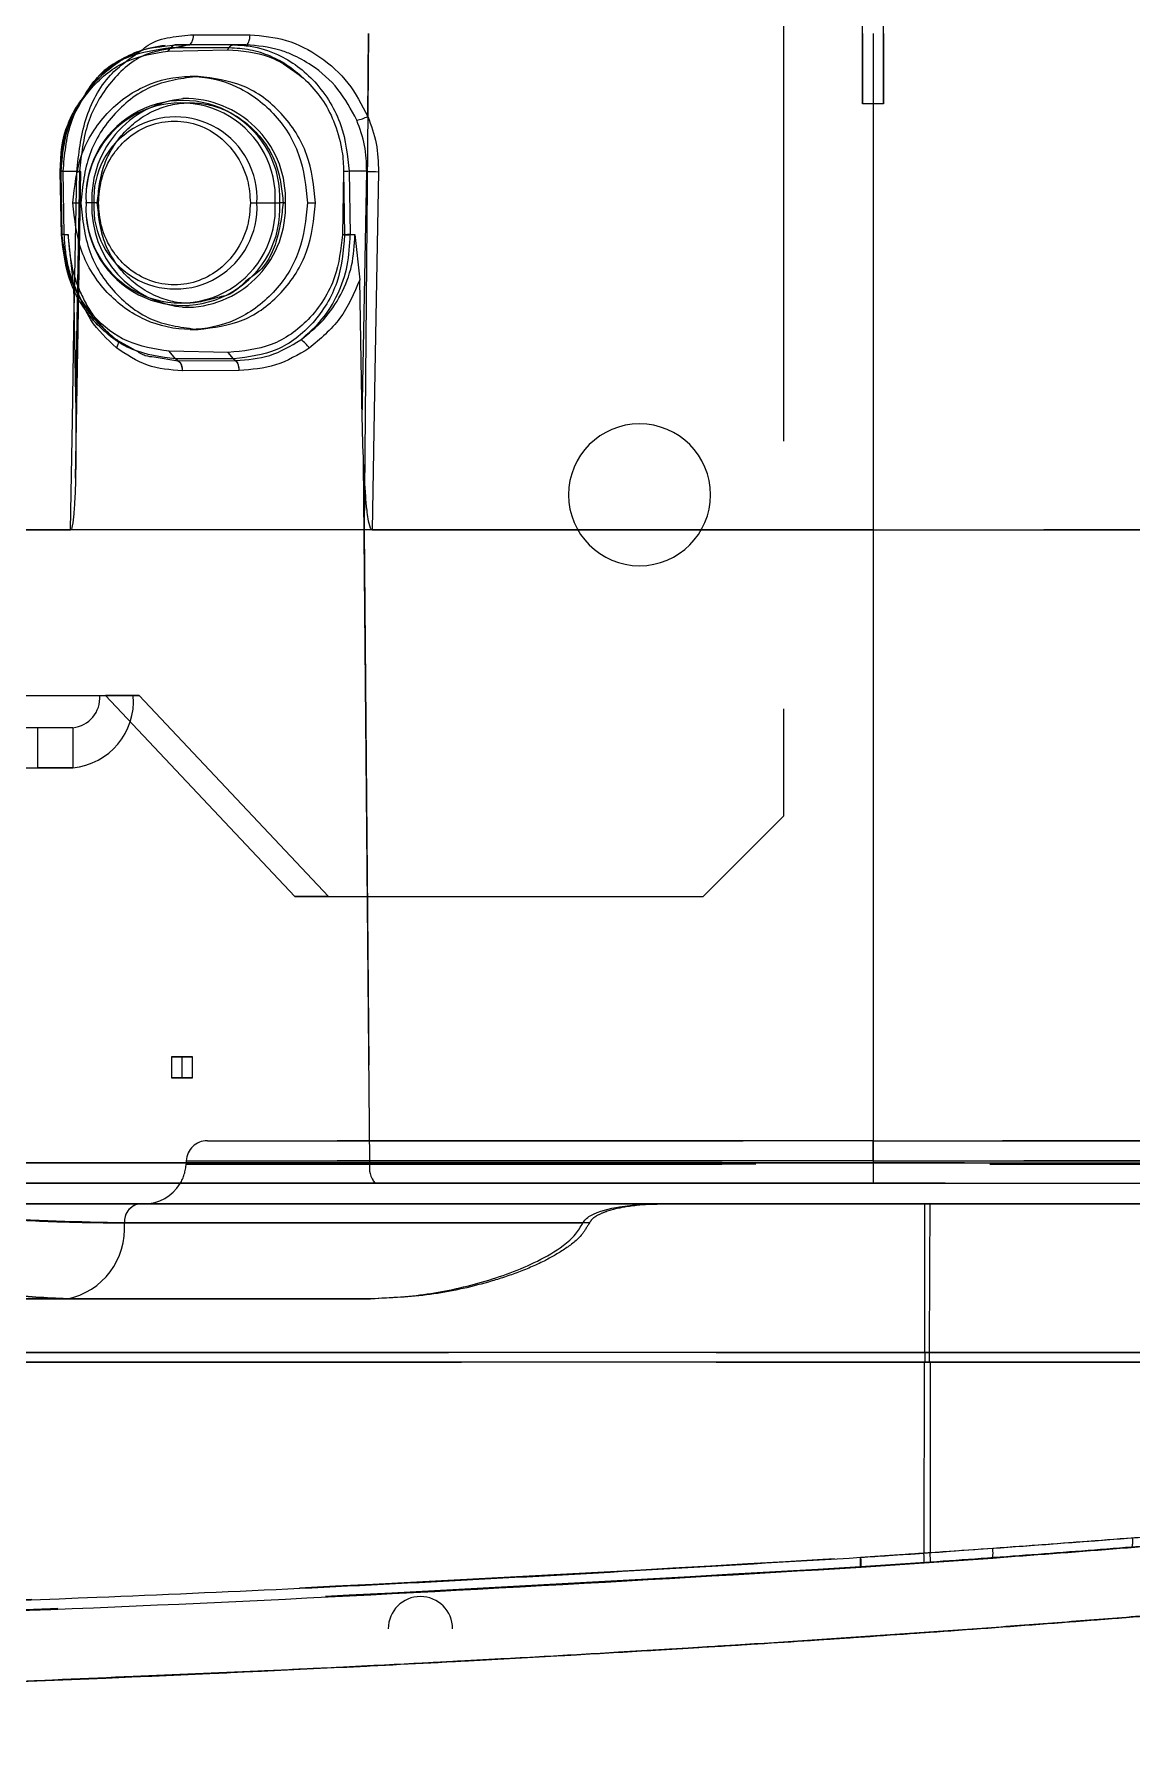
# Model space of a CAD drawing. Header units: millimetres. Extents: x 126 to 938, y 244 to 707.
# Drawn here: x 733.035 to 735.637, y 558.314 to 562.362 of the extents above; entities that cross this region are included whole.
import ezdxf

# ---------------------------------------------------------------- set-up
doc = ezdxf.new("R2010")
doc.units = ezdxf.units.MM
doc.linetypes.add('HIDDEN', pattern=[1.905, 1.27, -0.635])

msp = doc.modelspace()

# ---------------------------------------------------------------- linework, layer by layer
at = {"color": 7, "linetype": 'HIDDEN', "lineweight": 18}
for p, q in [((734.8114, 564.5714), (734.8114, 560.5074)), ((734.8114, 564.5714), (734.8114, 560.5074)), ((733.8279, 562.3633), (733.8174, 561.1866)), ((734.9987, 562.1966), (734.9987, 562.4016)), ((735.0237, 562.3633), (735.0237, 561.1866)), ((735.0487, 562.1967), (735.0487, 562.4016)), ((733.3705, 562.3366), (733.4013, 562.3366)), ((733.537, 562.3366), (733.4013, 562.3366)), ((733.1346, 562.18), (733.1435, 562.1951)), ((733.1038, 562.0366), (733.1427, 562.0366)), ((733.1065, 561.887), (733.1038, 562.0366)), ((733.1427, 562.0366), (733.1334, 561.5029)), ((733.127, 561.9616), (733.1457, 561.9616)), ((733.1719, 561.9616), (733.1582, 561.9616)), ((733.1849, 561.9616), (733.1719, 561.9616)), ((733.6254, 561.9616), (733.6316, 561.9616)), ((733.1065, 561.8866), (733.1065, 561.887)), ((733.1065, 561.8866), (733.1155, 561.8866)), ((733.1287, 561.7692), (733.1155, 561.8866)), ((733.141, 561.7437), (733.1287, 561.7692)), ((733.4014, 561.7141), (733.3941, 561.7142)), ((733.2564, 561.6228), (733.2749, 561.6127)), ((733.8174, 561.1866), (732.777, 561.1866)), ((733.8174, 561.1866), (733.8307, 559.6848)), ((735.0237, 561.1866), (733.8174, 561.1866)), ((736.6983, 561.1866), (735.0237, 561.1866)), ((735.0237, 561.1866), (735.0237, 559.6848)), ((730.1357, 560.7931), (733.1906, 560.7931)), ((730.2153, 560.7931), (733.2702, 560.7931)), ((733.1906, 560.7931), (733.2702, 560.7931)), ((733.1906, 560.7931), (733.2044, 560.7931)), ((733.284, 560.7931), (733.2044, 560.7931)), ((733.2044, 560.7931), (733.6533, 560.3169)), ((733.2702, 560.7931), (733.284, 560.7931)), ((733.284, 560.7931), (733.7329, 560.3169)), ((733.1267, 560.7169), (730.0718, 560.7169)), ((733.0436, 560.7169), (732.7801, 560.7169)), ((733.0436, 560.622), (733.0436, 560.7169)), ((733.1267, 560.7169), (733.0436, 560.7169)), ((733.1267, 560.7169), (733.1267, 560.622)), ((730.0718, 560.622), (733.1267, 560.622)), ((732.7801, 560.622), (733.0436, 560.622)), ((733.1267, 560.622), (733.0436, 560.622)), ((734.6209, 560.3169), (734.8114, 560.5074)), ((734.8114, 560.5074), (734.6209, 560.3169)), ((733.7329, 560.3169), (733.6533, 560.3169)), ((733.6533, 560.3169), (733.9988, 560.3169)), ((733.7329, 560.3169), (734.0784, 560.3169)), ((733.9988, 560.3169), (734.0784, 560.3169)), ((733.9988, 560.3169), (734.1423, 560.3169)), ((734.0784, 560.3169), (734.1423, 560.3169)), ((734.1423, 560.3169), (734.6209, 560.3169)), ((734.1423, 560.3169), (734.6209, 560.3169)), ((733.3604, 559.9366), (733.3604, 559.8866)), ((733.3604, 559.9366), (733.3604, 559.8866)), ((733.3854, 559.9366), (733.3854, 559.8866)), ((733.3854, 559.9366), (733.3854, 559.8866)), ((733.3854, 559.9366), (733.3854, 559.8866)), ((733.3854, 559.9366), (733.3854, 559.8866)), ((733.4104, 559.8866), (733.4104, 559.9366)), ((733.4104, 559.8866), (733.4104, 559.9366)), ((735.0233, 559.7373), (733.4457, 559.7373)), ((733.4457, 559.7373), (735.0233, 559.7373)), ((735.0233, 559.7373), (735.0233, 559.6899)), ((736.6008, 559.7373), (735.0233, 559.7373)), ((735.0233, 559.7373), (736.6008, 559.7373)), ((735.0233, 559.7373), (735.0233, 559.6899)), ((733.8307, 559.6848), (732.8176, 559.6848)), ((733.3958, 559.6899), (733.3954, 559.682)), ((733.3954, 559.682), (736.6511, 559.682)), ((736.6511, 559.682), (733.3954, 559.682)), ((735.0233, 559.6899), (733.3958, 559.6899)), ((733.3958, 559.6899), (735.0233, 559.6899)), ((735.0237, 559.6848), (733.8307, 559.6848)), ((736.6507, 559.6899), (735.0233, 559.6899)), ((735.0233, 559.6899), (736.6507, 559.6899)), ((737.1451, 559.6848), (735.0237, 559.6848)), ((735.0237, 559.6848), (735.0237, 559.6366)), ((733.8434, 559.6366), (732.8563, 559.6366)), ((735.0237, 559.6366), (733.8434, 559.6366)), ((737.0995, 559.6366), (735.0237, 559.6366)), ((733.283, 559.5873), (732.5405, 559.5873)), ((734.5351, 559.5873), (733.283, 559.5873)), ((736.751, 559.5873), (733.2955, 559.5873)), ((733.2955, 559.5873), (736.751, 559.5873)), ((735.1589, 559.5873), (734.5351, 559.5873)), ((737.4778, 559.5873), (735.1589, 559.5873)), ((734.3511, 559.5423), (733.2491, 559.5423)), ((732.5956, 559.3623), (733.1133, 559.3623)), ((733.8326, 559.3623), (732.5956, 559.3623)), ((733.1133, 559.3623), (732.6109, 559.3623)), ((733.8171, 559.3623), (733.1133, 559.3623)), ((733.1133, 559.3623), (733.8326, 559.3623)), ((727.0318, 559.2123), (735.157, 559.2123)), ((727.0321, 559.235), (735.1574, 559.235)), ((727.0632, 559.2123), (735.1444, 559.2123)), ((735.1592, 559.2123), (727.0636, 559.2123)), ((735.1444, 559.2123), (737.4463, 559.2123)), ((735.157, 559.2123), (737.4756, 559.2123)), ((735.1574, 559.235), (737.4823, 559.235)), ((735.1592, 559.2123), (735.1587, 558.7606)), ((735.9648, 558.8003), (735.637, 558.7733)), ((735.1595, 558.7376), (734.9941, 558.7265)), ((735.1911, 558.5742), (735.4669, 558.5947)), ((733.6395, 558.4826), (733.2696, 558.4665))]:
    msp.add_line(p, q, dxfattribs=at)
at = {"color": 7, "linetype": 'Continuous', "lineweight": 25}
for p, q in [((733.8261, 562.1669), (733.8279, 562.3633)), ((734.9987, 562.3633), (734.9987, 562.1966)), ((735.0487, 562.3633), (735.0487, 562.1967)), ((733.338, 562.3326), (733.3697, 562.3366)), ((733.3532, 562.3217), (733.3592, 562.3301)), ((733.3532, 562.3217), (733.4931, 562.3249)), ((733.3605, 562.3301), (733.4969, 562.3301)), ((733.3697, 562.3366), (733.3705, 562.3366)), ((733.5072, 562.3366), (733.3705, 562.3366)), ((733.4129, 562.3607), (733.5469, 562.3607)), ((733.4969, 562.3301), (733.4931, 562.3249)), ((733.5081, 562.3366), (733.5072, 562.3366)), ((733.537, 562.3366), (733.5081, 562.3366)), ((733.4239, 562.2616), (733.4052, 562.2616)), ((733.4014, 562.2091), (733.3877, 562.2091)), ((735.0237, 562.1965), (735.0237, 561.1866)), ((733.099, 562.0348), (733.0972, 562.0361)), ((733.0972, 562.0357), (733.0998, 561.8858)), ((733.0972, 562.0356), (733.0972, 562.0357)), ((733.0998, 561.8861), (733.0972, 562.0356)), ((733.1019, 561.8847), (733.099, 562.0348)), ((733.7681, 562.0361), (733.7657, 561.886)), ((733.7681, 562.0361), (733.7711, 561.8862)), ((733.8235, 562.0366), (733.7818, 562.0367)), ((733.7818, 562.0367), (733.7845, 561.8867)), ((733.8129, 561.4496), (733.8235, 562.0366)), ((733.1583, 561.9616), (733.1567, 561.9616)), ((733.1767, 561.9616), (733.1583, 561.9616)), ((733.1876, 561.9616), (733.1767, 561.9616)), ((733.5478, 561.9616), (733.5631, 561.9616)), ((733.5631, 561.9616), (733.6064, 561.9616)), ((733.6064, 561.9616), (733.6171, 561.9616)), ((733.6309, 561.9616), (733.6171, 561.9616)), ((733.6833, 561.9616), (733.702, 561.9616)), ((733.0998, 561.8861), (733.1019, 561.8847)), ((733.0998, 561.8858), (733.0998, 561.8858)), ((733.7711, 561.8862), (733.7657, 561.886)), ((733.7711, 561.8862), (733.7711, 561.886)), ((733.7845, 561.8866), (733.7954, 561.8866)), ((733.7954, 561.8866), (733.8069, 561.7794)), ((733.1287, 561.7692), (733.1334, 561.5029)), ((733.3877, 561.7141), (733.4014, 561.7141)), ((733.2286, 561.6378), (733.2564, 561.6228)), ((733.4052, 561.6616), (733.4239, 561.6616)), ((733.3193, 561.5965), (733.3761, 561.5872)), ((733.495, 561.607), (733.3551, 561.6098)), ((733.3701, 561.5917), (733.3551, 561.6098)), ((733.5077, 561.5917), (733.495, 561.607)), ((733.3761, 561.5872), (733.3701, 561.5917)), ((733.5077, 561.5917), (733.3712, 561.5917)), ((733.3769, 561.5872), (733.5125, 561.5877)), ((733.5203, 561.5642), (733.3869, 561.5634)), ((733.5077, 561.5917), (733.5084, 561.5917)), ((733.1212, 561.1866), (733.1258, 561.4465)), ((733.8307, 559.6848), (733.816, 561.3465)), ((732.777, 561.1866), (733.1212, 561.1866)), ((733.836, 561.1866), (735.0237, 561.1866)), ((735.0237, 561.1866), (736.6983, 561.1866)), ((735.0237, 561.1866), (735.0237, 559.6848)), ((732.8176, 559.6848), (733.8307, 559.6848)), ((733.8307, 559.6848), (735.0237, 559.6848)), ((735.0237, 559.6848), (737.1451, 559.6848)), ((735.0237, 559.6848), (735.0237, 559.6366)), ((732.8563, 559.6366), (733.8434, 559.6366)), ((733.8434, 559.6366), (735.0237, 559.6366)), ((735.0237, 559.6366), (737.0995, 559.6366)), ((732.5405, 559.5873), (733.283, 559.5873)), ((733.283, 559.5873), (734.5199, 559.5873)), ((734.5199, 559.5873), (735.1464, 559.5873)), ((735.1464, 559.235), (735.1464, 559.5873)), ((735.1464, 559.5873), (737.4778, 559.5873)), ((733.2491, 559.5423), (734.3358, 559.5423)), ((732.6109, 559.3623), (733.8171, 559.3623)), ((735.146, 559.2123), (727.0315, 559.2123)), ((735.1464, 559.235), (727.0318, 559.235)), ((735.1444, 559.2123), (735.144, 558.7584)), ((734.9956, 558.7257), (735.1448, 558.7358)), ((735.1448, 558.7358), (735.3072, 558.7476))]:
    msp.add_line(p, q, dxfattribs=at)
at = {"color": 7, "linetype": 'Continuous', "lineweight": 25, "flags": 128}
for points in [[(733.4013, 562.3366), (733.4035, 562.337), (733.4056, 562.3384), (733.4076, 562.3406), (733.4094, 562.3436), (733.4108, 562.3472), (733.4119, 562.3514), (733.4126, 562.3559), (733.4129, 562.3607)], [(733.537, 562.3366), (733.5389, 562.337), (733.5407, 562.3384), (733.5424, 562.3406), (733.5439, 562.3436), (733.5451, 562.3472), (733.5461, 562.3514), (733.5467, 562.3559), (733.5469, 562.3607)], [(733.8514, 562.0357), (733.8428, 561.5602), (733.836, 561.1866)], [(733.8129, 561.4496), (733.8095, 561.6343), (733.8069, 561.7794)], [(733.2286, 561.6378), (733.2308, 561.6374), (733.2325, 561.6362), (733.2336, 561.6344), (733.2342, 561.6319), (733.234, 561.6289), (733.2333, 561.6255), (733.232, 561.6218), (733.2301, 561.6179)]]:
    msp.add_lwpolyline(points, dxfattribs=at)
at = {"color": 7, "linetype": 'HIDDEN', "lineweight": 18, "flags": 128}
for points in [[(733.1258, 561.4465), (733.1296, 561.6621), (733.1362, 562.0357)], [(733.1332, 561.3089), (733.1378, 561.5683), (733.146, 562.0361)], [(733.1362, 562.0357), (733.1395, 562.0357), (733.1423, 562.0358), (733.1443, 562.0359), (733.1456, 562.036), (733.146, 562.0361), (733.1461, 562.0361), (733.1458, 562.0362), (733.1446, 562.0364), (733.1427, 562.0366)]]:
    msp.add_lwpolyline(points, dxfattribs=at)
at = {"color": 7, "linetype": 'Continuous', "lineweight": 25}
for centre, radius, start, end in [((733.3718, 562.3235), 0.0131, 95.6903, 149.7389), ((733.5093, 562.3229), 0.0138, 95.0394, 148.2483), ((733.3877, 561.9748), 0.2299, 356.6991, 183.3009), ((733.3929, 561.971), 0.2382, 357.7219, 87.9498), ((733.3824, 561.9745), 0.2244, 356.6989, 183.3011), ((733.3699, 561.9722), 0.1935, 356.8584, 183.1416), ((733.7731, 562.2755), 0.1209, 282.834, 296.0065), ((733.8545, 562.5817), 0.546, 266.7483, 269.6727), ((733.3877, 561.9483), 0.2299, 176.6993, 3.3007), ((733.3824, 561.9486), 0.2244, 176.7002, 3.2998), ((733.3699, 561.951), 0.1935, 176.8589, 3.1411), ((733.3929, 561.9521), 0.2382, 272.0466, 2.2802), ((733.7548, 562.4397), 0.554, 271.6836, 273.067), ((733.6448, 561.5948), 0.0475, 27.6976, 62.2338), ((733.3831, 561.6009), 0.015, 217.7037, 245.9242), ((733.3609, 561.5665), 0.0262, 353.2598, 52.3138), ((733.5213, 561.6025), 0.0168, 219.751, 241.3041), ((733.4916, 561.5676), 0.0295, 353.2872, 42.8412), ((733.8873, 559.6739), 0.0576, 169.0827, 220.3843), ((733.2955, 559.6873), 0.1, 270.0104, 328.8335), ((733.2915, 559.5456), 0.0425, 101.5087, 184.4582), ((733.0794, 559.529), 0.1702, 281.5141, 4.4534), ((735.2008, 558.7595), 0.1071, 353.6188, 5.6511), ((734.7453, 558.7291), 0.2503, 359.2318, 4.4353), ((734.8949, 558.7377), 0.25, 359.5806, 4.7677)]:
    msp.add_arc(centre, radius, start, end, dxfattribs=at)
at = {"color": 7, "linetype": 'HIDDEN', "lineweight": 18}
for centre, radius, start, end in [((733.4099, 561.971), 0.2382, 92.0521, 182.2761), ((733.1032, 562.0156), 0.0209, 88.193, 106.7353), ((733.4104, 561.9523), 0.2386, 177.7715, 266.0826), ((733.1058, 561.8611), 0.0255, 88.5191, 103.6794), ((734.4701, 561.2694), 0.1683, 0.0003, 179.9997), ((734.4701, 561.2694), 0.1683, 0.0003, 179.9997), ((734.4701, 561.2694), 0.1683, 180, 0), ((734.4701, 561.2694), 0.1683, 180, 0), ((733.1116, 560.7804), 0.1591, 275.445, 4.5643), ((733.1199, 560.7875), 0.0709, 275.4491, 4.5661), ((733.4457, 559.6872), 0.05, 90.0001, 176.9896), ((733.2954, 559.6873), 0.1001, 328.8525, 356.9947), ((733.8873, 559.6739), 0.0576, 169.0827, 220.3843), ((733.2915, 559.5456), 0.0425, 101.5087, 184.4582), ((341.5091, 561.0831), 393.6526, 359.731017, 359.782286), ((733.0794, 559.529), 0.1702, 281.5141, 4.4534), ((734.9476, 558.7424), 0.2119, 358.7067, 4.9214), ((735.5885, 558.7893), 0.0511, 341.704, 7.2244), ((734.7836, 558.7327), 0.2106, 358.3191, 4.6078), ((733.9507, 558.58), 0.0762, 0, 180), ((733.9507, 558.58), 0.0762, 0, 180)]:
    msp.add_arc(centre, radius, start, end, dxfattribs=at)
at = {"color": 7, "linetype": 'Continuous', "lineweight": 25}
for points, knots in [([(733.099, 562.0348), (733.1018, 562.0693), (733.106, 562.1224), (733.1367, 562.1887), (733.1788, 562.2478), (733.2505, 562.3053), (733.3192, 562.3163), (733.3532, 562.3217)], [0, 0, 0, 0, 0.24311, 0.374952, 0.512692, 0.75861, 1, 1, 1, 1]), ([(733.1435, 562.1951), (733.1523, 562.212), (733.1775, 562.2606), (733.2548, 562.3157), (733.3247, 562.3254), (733.3592, 562.3301)], [0, 0, 0, 0, 0.212895, 0.611679, 1, 1, 1, 1]), ([(733.3457, 562.3353), (733.3244, 562.3317), (733.2863, 562.3254), (733.2319, 562.2974), (733.1939, 562.2729), (733.179, 562.2505), (733.1768, 562.2472)], [0, 0, 0, 0, 0.3286233, 0.588358, 0.9388773, 1, 1, 1, 1]), ([(733.2884, 562.3223), (733.2938, 562.327), (733.3133, 562.344), (733.3577, 562.3562), (733.3945, 562.3592), (733.4129, 562.3607)], [0, 0, 0, 0, 0.160893, 0.580893, 1, 1, 1, 1]), ([(733.3697, 562.3366), (733.3678, 562.3362), (733.3635, 562.3353), (733.3608, 562.332), (733.3592, 562.3301)], [0, 0, 0, 0, 0.4488142, 1, 1, 1, 1]), ([(733.3592, 562.3301), (733.3595, 562.3301), (733.3599, 562.3301), (733.3603, 562.3301), (733.3605, 562.3301)], [0, 0, 0, 0, 0.560396, 1, 1, 1, 1]), ([(733.4931, 562.3249), (733.5273, 562.3224), (733.5964, 562.3174), (733.651, 562.2747), (733.6785, 562.2532)], [0, 0, 0, 0, 0.4954981, 1, 1, 1, 1]), ([(733.4969, 562.3301), (733.4984, 562.332), (733.5011, 562.3353), (733.5053, 562.3362), (733.5072, 562.3366)], [0, 0, 0, 0, 0.554227, 1, 1, 1, 1]), ([(733.4969, 562.3301), (733.497, 562.3301), (733.4973, 562.3301), (733.4975, 562.3301), (733.4976, 562.3301)], [0, 0, 0, 0, 0.5530535, 1, 1, 1, 1]), ([(733.4976, 562.3301), (733.5141, 562.3291), (733.5473, 562.3272), (733.5952, 562.3114), (733.6402, 562.2874), (733.6657, 562.2647), (733.6785, 562.2532)], [0, 0, 0, 0, 0.245445, 0.492975, 0.744735, 1, 1, 1, 1]), ([(733.5081, 562.3366), (733.5212, 562.3359), (733.5569, 562.3342), (733.6267, 562.312), (733.6924, 562.2632), (733.7379, 562.2008), (733.772, 562.1306), (733.7779, 562.0737), (733.7818, 562.0367)], [0, 0, 0, 0, 0.087777, 0.238403, 0.483167, 0.620553, 0.753311, 1, 1, 1, 1]), ([(733.8, 562.1577), (733.7864, 562.1831), (733.7596, 562.2337), (733.7022, 562.2842), (733.653, 562.3112), (733.6015, 562.3309), (733.5643, 562.3342), (733.537, 562.3366)], [0, 0, 0, 0, 0.256118, 0.508861, 0.668523, 0.757141, 1, 1, 1, 1]), ([(733.5469, 562.3607), (733.576, 562.3579), (733.6349, 562.3524), (733.7151, 562.3103), (733.7836, 562.2488), (733.8119, 562.1943), (733.8261, 562.1669)], [0, 0, 0, 0, 0.242639, 0.490237, 0.74324, 1, 1, 1, 1]), ([(733.127, 561.9616), (733.1311, 562.0007), (733.1393, 562.0782), (733.2026, 562.1779), (733.2946, 562.2455), (733.4052, 562.2695), (733.5157, 562.2455), (733.6076, 562.1779), (733.671, 562.0782), (733.6792, 562.0007), (733.6833, 561.9616)], [0, 0, 0, 0, 0.129335, 0.256166, 0.379395, 0.500003, 0.620605, 0.743834, 0.870665, 1, 1, 1, 1]), ([(733.702, 561.9616), (733.6979, 562.0007), (733.6898, 562.0784), (733.6264, 562.1773), (733.5344, 562.2477), (733.4605, 562.257), (733.4239, 562.2616)], [0, 0, 0, 0, 0.258669, 0.512338, 0.758783, 1, 1, 1, 1]), ([(733.6785, 562.2532), (733.6919, 562.2388), (733.7188, 562.2098), (733.748, 562.154), (733.7641, 562.0971), (733.7686, 562.0562), (733.7681, 562.0381), (733.7681, 562.0361)], [0, 0, 0, 0, 0.2434577, 0.4906583, 0.7748771, 0.9756162, 1, 1, 1, 1]), ([(733.0972, 562.0361), (733.0985, 562.0755), (733.1002, 562.1273), (733.1279, 562.1697), (733.1346, 562.18)], [0, 0, 0, 0, 0.757877, 1, 1, 1, 1]), ([(733.8261, 562.1669), (733.8338, 562.1457), (733.8491, 562.1033), (733.8506, 562.0582), (733.8514, 562.0357)], [0, 0, 0, 0, 0.50032, 1, 1, 1, 1]), ([(735.0237, 562.1965), (735.019, 562.1965), (735.0107, 562.1965), (735.0024, 562.1966), (734.9987, 562.1966)], [0, 0, 0, 0, 0.5598392, 1, 1, 1, 1]), ([(735.0487, 562.1967), (735.044, 562.1967), (735.0357, 562.1965), (735.0274, 562.1965), (735.0237, 562.1965)], [0, 0, 0, 0, 0.55998, 1, 1, 1, 1]), ([(733.1876, 561.9616), (733.189, 561.9799), (733.1922, 562.0211), (733.2183, 562.0756), (733.2589, 562.12), (733.3088, 562.1487), (733.3677, 562.1594), (733.4266, 562.1487), (733.4765, 562.12), (733.5171, 562.0756), (733.5432, 562.0211), (733.5464, 561.9799), (733.5478, 561.9616)], [0, 0, 0, 0, 0.093669, 0.210636, 0.30108, 0.398687, 0.500001, 0.601315, 0.698922, 0.789366, 0.906333, 1, 1, 1, 1]), ([(733.8235, 562.0366), (733.8228, 562.0572), (733.8214, 562.0988), (733.8072, 562.138), (733.8, 562.1577)], [0, 0, 0, 0, 0.496557, 1, 1, 1, 1]), ([(733.0972, 562.0356), (733.0972, 562.0357), (733.0972, 562.0359), (733.0972, 562.0361), (733.0972, 562.0361)], [0, 0, 0, 0, 0.564759, 1, 1, 1, 1]), ([(733.7818, 562.0367), (733.7798, 562.0366), (733.7752, 562.0364), (733.7707, 562.0362), (733.7681, 562.0361)], [0, 0, 0, 0, 0.442385, 1, 1, 1, 1]), ([(733.6833, 561.9616), (733.6792, 561.9224), (733.671, 561.8449), (733.6076, 561.7452), (733.5157, 561.6776), (733.4052, 561.6536), (733.2946, 561.6776), (733.2026, 561.7452), (733.1393, 561.8449), (733.1311, 561.9224), (733.127, 561.9616)], [0, 0, 0, 0, 0.12933, 0.256163, 0.379393, 0.499997, 0.620607, 0.743837, 0.87067, 1, 1, 1, 1]), ([(733.5478, 561.9616), (733.5464, 561.9432), (733.5432, 561.902), (733.5171, 561.8475), (733.4765, 561.8031), (733.4266, 561.7744), (733.3677, 561.7637), (733.3088, 561.7744), (733.2589, 561.8031), (733.2183, 561.8475), (733.1922, 561.902), (733.189, 561.9432), (733.1876, 561.9616)], [0, 0, 0, 0, 0.093659, 0.210628, 0.301073, 0.398682, 0.499999, 0.601317, 0.698926, 0.789371, 0.90634, 1, 1, 1, 1]), ([(733.4239, 561.6616), (733.4605, 561.6662), (733.5344, 561.6754), (733.6264, 561.7458), (733.6898, 561.8448), (733.6979, 561.9224), (733.702, 561.9616)], [0, 0, 0, 0, 0.24122, 0.487668, 0.741341, 1, 1, 1, 1]), ([(733.0998, 561.8861), (733.0998, 561.8861), (733.0998, 561.886), (733.0998, 561.8858), (733.0998, 561.8858)], [0, 0, 0, 0, 0.563764, 1, 1, 1, 1]), ([(733.3701, 561.5917), (733.335, 561.5964), (733.2637, 561.6057), (733.1751, 561.6748), (733.1132, 561.7713), (733.1043, 561.8473), (733.0998, 561.8858)], [0, 0, 0, 0, 0.237848, 0.483401, 0.738749, 1, 1, 1, 1]), ([(733.3551, 561.6098), (733.3208, 561.6152), (733.2539, 561.6256), (733.1719, 561.6902), (733.1146, 561.7785), (733.1062, 561.8488), (733.1019, 561.8847)], [0, 0, 0, 0, 0.250639, 0.487812, 0.739029, 1, 1, 1, 1]), ([(733.7657, 561.886), (733.762, 561.852), (733.7562, 561.7979), (733.7229, 561.7311), (733.6767, 561.672), (733.6006, 561.617), (733.53, 561.6103), (733.495, 561.607)], [0, 0, 0, 0, 0.23601, 0.375624, 0.513088, 0.758662, 1, 1, 1, 1]), ([(733.7711, 561.886), (733.7677, 561.8475), (733.761, 561.7716), (733.7016, 561.6745), (733.6141, 561.6053), (733.5434, 561.5962), (733.5084, 561.5917)], [0, 0, 0, 0, 0.2625546, 0.517501, 0.7613339, 1, 1, 1, 1]), ([(733.667, 561.6368), (733.6847, 561.6523), (733.72, 561.6831), (733.7566, 561.7446), (733.7807, 561.8131), (733.7832, 561.8619), (733.7845, 561.8866)], [0, 0, 0, 0, 0.245835, 0.489366, 0.741571, 1, 1, 1, 1]), ([(733.667, 561.6368), (733.6857, 561.6518), (733.7236, 561.6821), (733.7644, 561.7433), (733.7915, 561.8126), (733.7941, 561.8619), (733.7954, 561.8866)], [0, 0, 0, 0, 0.245688, 0.495334, 0.747186, 1, 1, 1, 1]), ([(733.7845, 561.8867), (733.7822, 561.8866), (733.7778, 561.8864), (733.7733, 561.8863), (733.7711, 561.8862)], [0, 0, 0, 0, 0.50412, 1, 1, 1, 1]), ([(733.7845, 561.8867), (733.7845, 561.8867), (733.7845, 561.8866), (733.7845, 561.8866), (733.7845, 561.8866)], [0, 0, 0, 0, 0.58102, 1, 1, 1, 1]), ([(733.8069, 561.7794), (733.7933, 561.7472), (733.7662, 561.6834), (733.7131, 561.6389), (733.6869, 561.6169)], [0, 0, 0, 0, 0.5048191, 1, 1, 1, 1]), ([(733.2301, 561.6179), (733.2079, 561.6387), (733.1694, 561.6747), (733.1495, 561.7232), (733.141, 561.7437)], [0, 0, 0, 0, 0.576685, 1, 1, 1, 1]), ([(733.5132, 561.5877), (733.5406, 561.5899), (733.5957, 561.5941), (733.6431, 561.6225), (733.667, 561.6368)], [0, 0, 0, 0, 0.496427, 1, 1, 1, 1]), ([(733.386, 561.5634), (733.3578, 561.5657), (733.3011, 561.5703), (733.2539, 561.602), (733.2301, 561.6179)], [0, 0, 0, 0, 0.496299, 1, 1, 1, 1]), ([(733.2749, 561.6127), (733.2826, 561.6077), (733.2961, 561.5986), (733.3123, 561.5972), (733.3193, 561.5965)], [0, 0, 0, 0, 0.563861, 1, 1, 1, 1]), ([(733.6869, 561.6169), (733.661, 561.6015), (733.6098, 561.571), (733.5504, 561.5664), (733.5209, 561.5642)], [0, 0, 0, 0, 0.504661, 1, 1, 1, 1]), ([(733.3701, 561.5917), (733.3703, 561.5917), (733.3707, 561.5917), (733.371, 561.5917), (733.3712, 561.5917)], [0, 0, 0, 0, 0.562174, 1, 1, 1, 1]), ([(733.3761, 561.5872), (733.3763, 561.5872), (733.3765, 561.5872), (733.3768, 561.5872), (733.3769, 561.5872)], [0, 0, 0, 0, 0.560303, 1, 1, 1, 1]), ([(733.3761, 561.5872), (733.3776, 561.5862), (733.3812, 561.5839), (733.3838, 561.5775), (733.3856, 561.5706), (733.3858, 561.5658), (733.386, 561.5634)], [0, 0, 0, 0, 0.193211, 0.471286, 0.733191, 1, 1, 1, 1]), ([(733.3869, 561.5634), (733.3868, 561.5634), (733.3864, 561.5634), (733.3861, 561.5634), (733.386, 561.5634)], [0, 0, 0, 0, 0.559739, 1, 1, 1, 1]), ([(733.5125, 561.5877), (733.5115, 561.5883), (733.5098, 561.5894), (733.5084, 561.591), (733.5077, 561.5917)], [0, 0, 0, 0, 0.531036, 1, 1, 1, 1]), ([(733.5125, 561.5877), (733.5126, 561.5877), (733.5129, 561.5877), (733.5131, 561.5877), (733.5132, 561.5877)], [0, 0, 0, 0, 0.558102, 1, 1, 1, 1]), ([(733.5125, 561.5877), (733.5135, 561.5868), (733.5161, 561.5846), (733.5183, 561.5789), (733.5199, 561.5719), (733.5201, 561.5668), (733.5203, 561.5642)], [0, 0, 0, 0, 0.163636, 0.400131, 0.692815, 1, 1, 1, 1]), ([(733.5209, 561.5642), (733.5208, 561.5642), (733.5206, 561.5642), (733.5204, 561.5642), (733.5203, 561.5642)], [0, 0, 0, 0, 0.558591, 1, 1, 1, 1]), ([(733.1334, 561.5029), (733.1339, 561.4497), (733.1348, 561.37), (733.1326, 561.277), (733.1297, 561.2278), (733.1272, 561.2028), (733.1243, 561.1904), (733.1227, 561.1874), (733.1218, 561.1867), (733.1214, 561.1866), (733.1212, 561.1866)], [0, 0, 0, 0, 0.501763, 0.752328, 0.877459, 0.966379, 0.989378, 0.995878, 0.998123, 1, 1, 1, 1]), ([(733.816, 561.3465), (733.8152, 561.3657), (733.8139, 561.4001), (733.8132, 561.4345), (733.8129, 561.4496)], [0, 0, 0, 0, 0.55999, 1, 1, 1, 1]), ([(733.836, 561.1866), (733.8359, 561.1866), (733.8356, 561.1866), (733.8349, 561.1869), (733.8336, 561.1881), (733.8296, 561.1962), (733.8271, 561.2118), (733.8243, 561.231), (733.8224, 561.2488), (733.819, 561.2866), (733.8174, 561.3194), (733.816, 561.3465)], [0, 0, 0, 0, 0.002813, 0.005853, 0.013108, 0.034674, 0.171041, 0.300125, 0.393924, 0.499961, 1, 1, 1, 1]), ([(732.5643, 559.5791), (732.5801, 559.5782), (732.6201, 559.5761), (732.6831, 559.5717), (732.7878, 559.5639), (732.9226, 559.5536), (733.0879, 559.5441), (733.1957, 559.5429), (733.2491, 559.5423)], [0, 0, 0, 0, 0.0695452, 0.1751095, 0.2761568, 0.528605, 0.7666449, 1, 1, 1, 1]), ([(734.3358, 559.5423), (734.3377, 559.5453), (734.3422, 559.5522), (734.3699, 559.5703), (734.4149, 559.5802), (734.4608, 559.5852), (734.4932, 559.587), (734.5095, 559.5871), (734.5199, 559.5873)], [0, 0, 0, 0, 0.054443, 0.125986, 0.500233, 0.749977, 0.839823, 1, 1, 1, 1]), ([(732.5384, 559.5564), (732.5836, 559.5265), (732.672, 559.4678), (732.817, 559.4077), (732.9644, 559.3693), (733.064, 559.3646), (733.1133, 559.3623)], [0, 0, 0, 0, 0.26299, 0.515564, 0.760268, 1, 1, 1, 1]), ([(733.8171, 559.3623), (733.8642, 559.3644), (733.9583, 559.3686), (734.0968, 559.3992), (734.2087, 559.4387), (734.2816, 559.4813), (734.3184, 559.5124), (734.3304, 559.5331), (734.3358, 559.5423)], [0, 0, 0, 0, 0.249331, 0.497773, 0.74865, 0.87388, 0.944154, 1, 1, 1, 1]), ([(735.1464, 559.235), (735.1464, 559.2307), (735.1463, 559.2232), (735.1461, 559.2156), (735.146, 559.2123)], [0, 0, 0, 0, 0.562173, 1, 1, 1, 1]), ([(737.4756, 559.2123), (737.4758, 559.2123), (737.4857, 559.2123), (737.4017, 559.2123), (737.3609, 559.2123), (737.1991, 559.2123), (737.0217, 559.2123), (736.7838, 559.2123), (736.5111, 559.2123), (736.2018, 559.2123), (735.8665, 559.2123), (735.5113, 559.2123), (735.2691, 559.2123), (735.146, 559.2123)], [0, 0, 0, 0, 0.000169, 0.012615, 0.04908, 0.108409, 0.189934, 0.290647, 0.409744, 0.542705, 0.688303, 0.841531, 1, 1, 1, 1]), ([(737.4823, 559.235), (737.4825, 559.235), (737.4894, 559.235), (737.4306, 559.235), (737.4019, 559.235), (737.2881, 559.235), (737.1622, 559.235), (736.9922, 559.235), (736.7941, 559.235), (736.5667, 559.235), (736.3149, 559.235), (736.0423, 559.235), (735.7537, 559.235), (735.453, 559.235), (735.2495, 559.235), (735.1464, 559.235)], [0, 0, 0, 0, 0.000143, 0.008821, 0.034332, 0.075879, 0.133269, 0.20539, 0.290625, 0.388812, 0.496957, 0.613969, 0.738786, 0.867576, 1, 1, 1, 1]), ([(736.3885, 558.8587), (736.3524, 558.8553), (736.2686, 558.8476), (736.1356, 558.8358), (735.9991, 558.824), (735.862, 558.8126), (735.7302, 558.802), (735.5903, 558.791), (735.4507, 558.7805), (735.3552, 558.7735), (735.3074, 558.77)], [0, 0, 0, 0, 0.100409, 0.232646, 0.369332, 0.479306, 0.61295, 0.735136, 0.867321, 1, 1, 1, 1]), ([(735.3072, 558.7476), (735.4022, 558.7547), (735.589, 558.7687), (735.8641, 558.7911), (736.1277, 558.8138), (736.2995, 558.8299), (736.3829, 558.8376)], [0, 0, 0, 0, 0.264695, 0.520475, 0.767195, 1, 1, 1, 1]), ([(735.3074, 558.77), (735.2769, 558.7679), (735.2224, 558.764), (735.168, 558.7601), (735.144, 558.7584)], [0, 0, 0, 0, 0.559317, 1, 1, 1, 1]), ([(731.7595, 558.5803), (732.2991, 558.5973), (733.3785, 558.6311), (734.4565, 558.6942), (734.9956, 558.7257)], [0, 0, 0, 0, 0.499942, 1, 1, 1, 1]), ([(734.9949, 558.7485), (734.6931, 558.7305), (734.0897, 558.6945), (733.0113, 558.644), (732.2345, 558.6193), (731.7598, 558.6041)], [0, 0, 0, 0, 0.280011, 0.560011, 1, 1, 1, 1]), ([(735.144, 558.7584), (735.1162, 558.7565), (735.0665, 558.7531), (735.0168, 558.7499), (734.9949, 558.7485)], [0, 0, 0, 0, 0.559984, 1, 1, 1, 1]), ([(736.6488, 558.6991), (736.6435, 558.6986), (736.6255, 558.6967), (736.5882, 558.693), (736.5303, 558.6873), (736.4531, 558.6797), (736.3575, 558.6705), (736.2448, 558.66), (736.1164, 558.6483), (735.9739, 558.6358), (735.8193, 558.6226), (735.6545, 558.6091), (735.4818, 558.5956), (735.3032, 558.5821), (735.121, 558.569), (734.9374, 558.5564), (734.74, 558.5434), (734.5313, 558.5304), (734.3083, 558.5173), (734.0833, 558.5048), (733.8546, 558.4929), (733.6245, 558.4816), (733.3947, 558.471), (733.1649, 558.4613), (732.8808, 558.4493), (732.6732, 558.4437), (732.5422, 558.4402)], [0, 0, 0, 0, 0.003884, 0.013199, 0.027357, 0.04624, 0.069796, 0.097343, 0.128737, 0.163812, 0.201564, 0.241844, 0.284322, 0.32788, 0.372394, 0.417494, 0.461983, 0.51665, 0.569897, 0.624812, 0.680924, 0.736826, 0.792715, 0.848603, 0.904489, 1, 1, 1, 1]), ([(736.6442, 558.6984), (736.639, 558.6979), (736.6211, 558.6961), (736.584, 558.6924), (736.5265, 558.6867), (736.4496, 558.6792), (736.3544, 558.6701), (736.2422, 558.6597), (736.1142, 558.648), (735.9722, 558.6356), (735.818, 558.6225), (735.6536, 558.609), (735.4811, 558.5955), (735.3028, 558.582), (735.1209, 558.5689), (734.9375, 558.5563), (734.7551, 558.5444), (734.5757, 558.5331), (734.3982, 558.5225), (734.2197, 558.5123), (734.0383, 558.5024), (733.8545, 558.493), (733.7214, 558.4861), (733.6498, 558.483), (733.6395, 558.4826)], [0, 0, 0, 0, 0.005259, 0.0179, 0.037134, 0.062799, 0.094835, 0.132313, 0.17505, 0.222817, 0.274253, 0.329156, 0.387071, 0.446476, 0.5072, 0.568735, 0.629452, 0.689284, 0.747722, 0.806483, 0.867273, 0.928613, 0.989731, 1, 1, 1, 1]), ([(733.2696, 558.4665), (733.1581, 558.4616), (732.4022, 558.428), (731.6458, 558.4095), (731.001, 558.3937)], [0, 0, 0, 0, 0.147521, 1, 1, 1, 1])]:
    msp.add_open_spline(points, degree=3, knots=knots, dxfattribs=at)
at = {"color": 7, "linetype": 'HIDDEN', "lineweight": 18}
for points, knots in [([(733.1038, 562.0369), (733.1073, 562.0756), (733.1142, 562.1524), (733.1727, 562.2504), (733.245, 562.3059), (733.3022, 562.3294), (733.3292, 562.3318), (733.338, 562.3326)], [0, 0, 0, 0, 0.281095, 0.556849, 0.802375, 0.936158, 1, 1, 1, 1]), ([(733.1362, 562.0357), (733.1408, 562.0775), (733.1498, 562.1592), (733.2038, 562.2643), (733.2628, 562.3048), (733.2884, 562.3223)], [0, 0, 0, 0, 0.372018, 0.727616, 1, 1, 1, 1]), ([(733.4013, 562.3366), (733.393, 562.3346), (733.3597, 562.3266), (733.2889, 562.3192), (733.2118, 562.2503), (733.1551, 562.1523), (733.1469, 562.0757), (733.1427, 562.0366)], [0, 0, 0, 0, 0.0587516, 0.2357085, 0.4767701, 0.7322632, 1, 1, 1, 1]), ([(733.1768, 562.2472), (733.1747, 562.2441), (733.1585, 562.2207), (733.1252, 562.1817), (733.1023, 562.1108), (733.0992, 562.0625), (733.0975, 562.0363)], [0, 0, 0, 0, 0.049495, 0.370416, 0.659451, 1, 1, 1, 1]), ([(733.4239, 562.2616), (733.3873, 562.257), (733.3134, 562.2477), (733.2214, 562.1773), (733.158, 562.0784), (733.1498, 562.0007), (733.1457, 561.9616)], [0, 0, 0, 0, 0.241205, 0.487663, 0.741327, 1, 1, 1, 1]), ([(733.1849, 561.9616), (733.188, 561.9913), (733.1942, 562.0526), (733.2444, 562.1331), (733.3189, 562.1869), (733.4052, 562.2048), (733.4914, 562.1869), (733.5659, 562.1331), (733.6161, 562.0526), (733.6223, 561.9913), (733.6254, 561.9616)], [0, 0, 0, 0, 0.124237, 0.256168, 0.384199, 0.500003, 0.615808, 0.743832, 0.875763, 1, 1, 1, 1]), ([(733.1038, 562.0369), (733.1021, 562.0369), (733.0998, 562.0369), (733.0977, 562.0363), (733.0972, 562.0361)], [0, 0, 0, 0, 0.783033, 1, 1, 1, 1]), ([(733.1038, 562.0366), (733.1038, 562.0366), (733.1038, 562.0367), (733.1038, 562.0369), (733.1038, 562.0369)], [0, 0, 0, 0, 0.568769, 1, 1, 1, 1]), ([(733.1457, 561.9616), (733.1498, 561.9224), (733.158, 561.8448), (733.2214, 561.7458), (733.3134, 561.6754), (733.3873, 561.6662), (733.4239, 561.6616)], [0, 0, 0, 0, 0.258663, 0.512331, 0.758792, 1, 1, 1, 1]), ([(733.6254, 561.9616), (733.6219, 561.9324), (733.6149, 561.8723), (733.5831, 561.8071), (733.5308, 561.7741), (733.5102, 561.7454), (733.4585, 561.7353), (733.4053, 561.7158), (733.3186, 561.737), (733.2445, 561.7898), (733.1942, 561.8705), (733.188, 561.9318), (733.1849, 561.9616)], [0, 0, 0, 0, 0.124239, 0.256164, 0.278931, 0.38419, 0.386821, 0.499997, 0.615803, 0.743836, 0.875761, 1, 1, 1, 1]), ([(733.1065, 561.887), (733.1047, 561.8869), (733.1024, 561.8869), (733.1003, 561.8863), (733.0998, 561.8861)], [0, 0, 0, 0, 0.783628, 1, 1, 1, 1]), ([(733.2286, 561.6378), (733.2097, 561.6542), (733.1742, 561.6852), (733.1365, 561.7472), (733.1118, 561.8141), (733.1082, 561.8628), (733.1065, 561.8866)], [0, 0, 0, 0, 0.260477, 0.490746, 0.751639, 1, 1, 1, 1]), ([(733.1155, 561.8866), (733.1172, 561.8631), (733.1207, 561.8148), (733.1435, 561.7462), (733.175, 561.692), (733.2052, 561.6575), (733.2223, 561.6431), (733.2286, 561.6378)], [0, 0, 0, 0, 0.249415, 0.514694, 0.761528, 0.912716, 1, 1, 1, 1]), ([(733.3758, 559.9366), (733.3807, 559.9366), (733.3905, 559.9366), (733.3753, 559.9366), (733.3683, 559.9366), (733.3643, 559.9366), (733.3594, 559.9366), (733.3643, 559.9366), (733.3682, 559.9366), (733.373, 559.9366), (733.3758, 559.9366)], [0, 0, 0, 0, 0.191299, 0.382598, 0.544815, 0.653159, 0.691299, 0.72944, 0.837783, 1, 1, 1, 1]), ([(733.3758, 559.9366), (733.3807, 559.9366), (733.3905, 559.9366), (733.3753, 559.9366), (733.3683, 559.9366), (733.3643, 559.9366), (733.3594, 559.9366), (733.3643, 559.9366), (733.3682, 559.9366), (733.373, 559.9366), (733.3758, 559.9366)], [0, 0, 0, 0, 0.191299, 0.382598, 0.544815, 0.653159, 0.691299, 0.72944, 0.837783, 1, 1, 1, 1]), ([(733.395, 559.9366), (733.3901, 559.9366), (733.3803, 559.9366), (733.3955, 559.9366), (733.4025, 559.9366), (733.4065, 559.9366), (733.4114, 559.9366), (733.4065, 559.9366), (733.4026, 559.9366), (733.3978, 559.9366), (733.395, 559.9366)], [0, 0, 0, 0, 0.191345, 0.38269, 0.544826, 0.653314, 0.691345, 0.729375, 0.837864, 1, 1, 1, 1]), ([(733.395, 559.9366), (733.3901, 559.9366), (733.3803, 559.9366), (733.3955, 559.9366), (733.4025, 559.9366), (733.4065, 559.9366), (733.4114, 559.9366), (733.4065, 559.9366), (733.4026, 559.9366), (733.3978, 559.9366), (733.395, 559.9366)], [0, 0, 0, 0, 0.191345, 0.38269, 0.544826, 0.653314, 0.691345, 0.729375, 0.837864, 1, 1, 1, 1]), ([(733.3758, 559.8866), (733.3807, 559.8866), (733.3905, 559.8866), (733.3753, 559.8866), (733.3683, 559.8866), (733.3643, 559.8866), (733.3594, 559.8866), (733.3643, 559.8866), (733.3682, 559.8866), (733.373, 559.8866), (733.3758, 559.8866)], [0, 0, 0, 0, 0.191299, 0.382598, 0.544815, 0.653159, 0.691299, 0.72944, 0.837783, 1, 1, 1, 1]), ([(733.3758, 559.8866), (733.3807, 559.8866), (733.3905, 559.8866), (733.3753, 559.8866), (733.3683, 559.8866), (733.3643, 559.8866), (733.3594, 559.8866), (733.3643, 559.8866), (733.3682, 559.8866), (733.373, 559.8866), (733.3758, 559.8866)], [0, 0, 0, 0, 0.191299, 0.382598, 0.544815, 0.653159, 0.691299, 0.72944, 0.837783, 1, 1, 1, 1]), ([(733.395, 559.8866), (733.3901, 559.8866), (733.3803, 559.8866), (733.3955, 559.8866), (733.4025, 559.8866), (733.4065, 559.8866), (733.4114, 559.8866), (733.4065, 559.8866), (733.4026, 559.8866), (733.3978, 559.8866), (733.395, 559.8866)], [0, 0, 0, 0, 0.191345, 0.38269, 0.544826, 0.653314, 0.691345, 0.729375, 0.837864, 1, 1, 1, 1]), ([(733.395, 559.8866), (733.3901, 559.8866), (733.3803, 559.8866), (733.3955, 559.8866), (733.4025, 559.8866), (733.4065, 559.8866), (733.4114, 559.8866), (733.4065, 559.8866), (733.4026, 559.8866), (733.3978, 559.8866), (733.395, 559.8866)], [0, 0, 0, 0, 0.191345, 0.38269, 0.544826, 0.653314, 0.691345, 0.729375, 0.837864, 1, 1, 1, 1]), ([(733.2491, 559.5423), (733.1413, 559.5448), (732.9758, 559.5487), (732.7798, 559.5646), (732.6751, 559.5723), (732.6121, 559.5765), (732.5801, 559.5782), (732.5643, 559.5791)], [0, 0, 0, 0, 0.47136, 0.723825, 0.859873, 0.93045, 1, 1, 1, 1]), ([(734.5351, 559.5873), (734.5247, 559.5871), (734.4923, 559.5868), (734.4437, 559.5824), (734.398, 559.5727), (734.3713, 559.5613), (734.3574, 559.5522), (734.353, 559.5452), (734.3511, 559.5423)], [0, 0, 0, 0, 0.160006, 0.499562, 0.749841, 0.874741, 0.945847, 1, 1, 1, 1]), ([(733.1133, 559.3623), (733.064, 559.3646), (732.9644, 559.3693), (732.817, 559.4077), (732.672, 559.4678), (732.5836, 559.5265), (732.5384, 559.5564)], [0, 0, 0, 0, 0.239732, 0.484436, 0.73701, 1, 1, 1, 1]), ([(734.3511, 559.5423), (734.3457, 559.5331), (734.331, 559.508), (734.2923, 559.4786), (734.2399, 559.4487), (734.1793, 559.4231), (734.0897, 559.3942), (733.9741, 559.3687), (733.8797, 559.3644), (733.8326, 559.3623)], [0, 0, 0, 0, 0.05574, 0.153221, 0.251465, 0.376202, 0.500523, 0.750267, 1, 1, 1, 1]), ([(735.157, 559.2123), (735.1571, 559.2165), (735.1573, 559.2241), (735.1573, 559.2317), (735.1574, 559.235)], [0, 0, 0, 0, 0.559657, 1, 1, 1, 1]), ([(734.9935, 558.7496), (735.0243, 558.7516), (735.0794, 558.7551), (735.1345, 558.7589), (735.1587, 558.7606)], [0, 0, 0, 0, 0.559993, 1, 1, 1, 1]), ([(735.1587, 558.7606), (735.2394, 558.7663), (735.3996, 558.7775), (735.5597, 558.7897), (735.6392, 558.7958)], [0, 0, 0, 0, 0.503925, 1, 1, 1, 1]), ([(735.637, 558.7733), (735.558, 558.7672), (735.3989, 558.7548), (735.2397, 558.7434), (735.1595, 558.7376)], [0, 0, 0, 0, 0.496199, 1, 1, 1, 1]), ([(734.9941, 558.7265), (734.4553, 558.6952), (733.3779, 558.6327), (732.2991, 558.5994), (731.7598, 558.5828)], [0, 0, 0, 0, 0.500057, 1, 1, 1, 1]), ([(731.7603, 558.607), (732.3642, 558.626), (733.4425, 558.6598), (734.5196, 558.7222), (734.9935, 558.7496)], [0, 0, 0, 0, 0.559993, 1, 1, 1, 1]), ([(727.0516, 558.3139), (727.8314, 558.3299), (729.3912, 558.362), (731.2789, 558.3964), (732.7141, 558.442), (733.4541, 558.4729), (733.9493, 558.4977), (734.1981, 558.511), (734.4438, 558.5251), (734.6897, 558.5401), (734.9389, 558.5563), (735.1999, 558.5744), (735.467, 558.5942), (735.7312, 558.6152), (735.9739, 558.6355), (736.1271, 558.6493), (736.199, 558.6558)], [0, 0, 0, 0, 0.255564, 0.511199, 0.618605, 0.726048, 0.753863, 0.781077, 0.807685, 0.834502, 0.861801, 0.889501, 0.920222, 0.949587, 0.976338, 1, 1, 1, 1]), ([(735.4669, 558.5947), (735.4687, 558.5948), (735.5602, 558.6016), (735.7332, 558.6156), (735.9765, 558.636), (736.1303, 558.6498), (736.2024, 558.6563)], [0, 0, 0, 0, 0.007345, 0.372678, 0.705532, 1, 1, 1, 1]), ([(734.8947, 558.5538), (734.9166, 558.5552), (735.0154, 558.5617), (735.1142, 558.5687), (735.1911, 558.5742)], [0, 0, 0, 0, 0.221331, 1, 1, 1, 1]), ([(733.7627, 558.4885), (733.7679, 558.4888), (733.8685, 558.4935), (734.0436, 558.5028), (734.2279, 558.5128), (734.3168, 558.518), (734.3312, 558.5189)], [0, 0, 0, 0, 0.0273064, 0.5306053, 0.9239591, 1, 1, 1, 1]), ([(734.3312, 558.5189), (734.3902, 558.5223), (734.4835, 558.5276), (734.5767, 558.5335), (734.6109, 558.5356)], [0, 0, 0, 0, 0.633227, 1, 1, 1, 1]), ([(734.6109, 558.5356), (734.6515, 558.5381), (734.7461, 558.5439), (734.8407, 558.5502), (734.8947, 558.5538)], [0, 0, 0, 0, 0.428562, 1, 1, 1, 1]), ([(733.4687, 558.4746), (733.4746, 558.4749), (733.4851, 558.4753), (733.5831, 558.4801), (733.6753, 558.4844), (733.7627, 558.4885)], [0, 0, 0, 0, 0.05969, 0.107715, 1, 1, 1, 1]), ([(727.5838, 558.3247), (728.1862, 558.337), (729.5687, 558.3654), (731.0488, 558.3921), (732.0237, 558.4205), (732.3162, 558.4297), (732.6087, 558.4398), (732.8116, 558.4471), (732.9319, 558.452), (733.0294, 558.4559), (733.2108, 558.463), (733.3771, 558.4705), (733.4687, 558.4746)], [0, 0, 0, 0, 0.307062, 0.704648, 0.754357, 0.804072, 0.853794, 0.903521, 0.907518, 0.915174, 0.95325, 1, 1, 1, 1])]:
    msp.add_open_spline(points, degree=3, knots=knots, dxfattribs=at)

doc.saveas('drawing.dxf')
